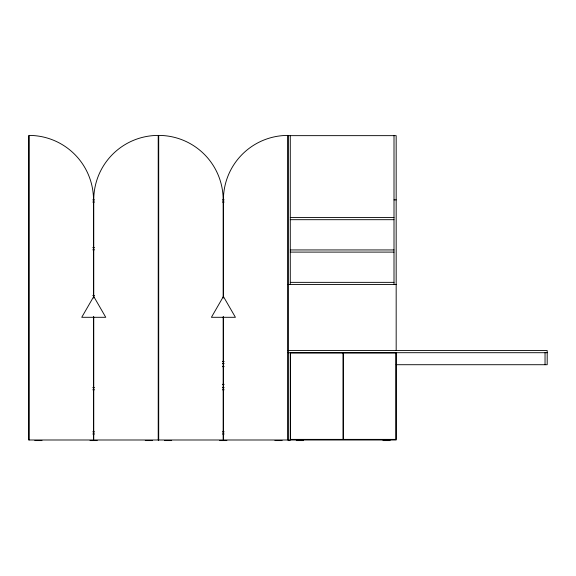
<?xml version="1.0" encoding="UTF-8"?>
<svg xmlns="http://www.w3.org/2000/svg" width="576" height="576" viewBox="0 0 576 576"><rect width="100%" height="100%" fill="white"/><g stroke="black" fill="none" stroke-linecap="round" stroke-linejoin="round"><path stroke-width="0.86" d="M158.22 439.992L158.22 135.41A64.469 64.469 0 0 0 93.751 199.879L93.751 297.9M287.878 439.992L287.878 135.41A64.469 64.469 0 0 0 223.409 199.879L223.409 297.9M92.736 199.879L94.529 199.879M222.394 199.879L224.186 199.879M394.006 199.879L396.173 199.879M92.736 202.039L94.529 202.039M222.394 202.039L224.186 202.039M290.282 217.526L394.006 217.526M290.282 219.686L394.006 219.686M92.736 247.658L94.529 247.658M92.736 249.826L94.529 249.826M290.282 249.941L394.006 249.941M290.282 252.101L394.006 252.101M290.282 282.355L394.006 282.355M288.122 284.515L396.173 284.515M92.736 295.445L94.529 295.445M288.122 350.546L547.2 350.546L547.2 364.716L396.173 364.716M288.122 352.706L547.2 352.706M222.394 361.476L224.186 361.476M222.394 363.636L224.186 363.636M222.394 366.638L224.186 366.638M222.394 384.343L224.186 384.343M92.736 387.648L94.529 387.648M222.394 387.648L224.186 387.648M92.736 389.808L94.529 389.808M222.394 389.808L224.186 389.808M92.736 431.827L94.529 431.827M222.394 431.827L224.186 431.827M92.736 433.987L94.529 433.987M222.394 433.987L224.186 433.987M34.805 440.59L42.005 440.59M90.029 440.59L97.229 440.59M145.253 440.59L152.46 440.59M164.462 440.59L171.67 440.59M219.686 440.59L226.894 440.59M274.91 440.59L282.118 440.59M288.49 440.59L289.908 440.59M296.287 440.59L303.487 440.59M382.961 440.59L390.168 440.59M545.04 352.706L545.04 364.716M396.173 350.546L396.173 135.648L288.122 135.648L288.122 439.992M396.173 352.706L396.173 439.992L223.409 439.992L223.409 316.786M394.006 135.648L394.006 284.515M290.282 135.648L290.282 284.515M290.282 352.706L290.282 439.992M223.171 297.9L223.171 199.879A64.469 64.469 0 0 0 158.702 135.41L158.702 439.992M223.171 316.786L223.171 439.992L93.751 439.992L93.751 316.786M158.458 135.648L158.458 439.992M93.506 297.9L93.506 199.879A64.469 64.469 0 0 0 29.038 135.41L29.038 439.992M93.506 316.786L93.506 439.992L28.8 439.992L28.8 135.648M93.751 296.496L81.742 317.297L105.754 317.297L93.751 296.496M223.409 296.496L211.406 317.297L235.418 317.297L223.409 296.496M342.986 352.951L290.52 352.951L290.52 439.387L342.986 439.387L342.986 352.951M395.928 352.951L343.469 352.951L343.469 439.387L395.928 439.387L395.928 352.951"/></g></svg>
